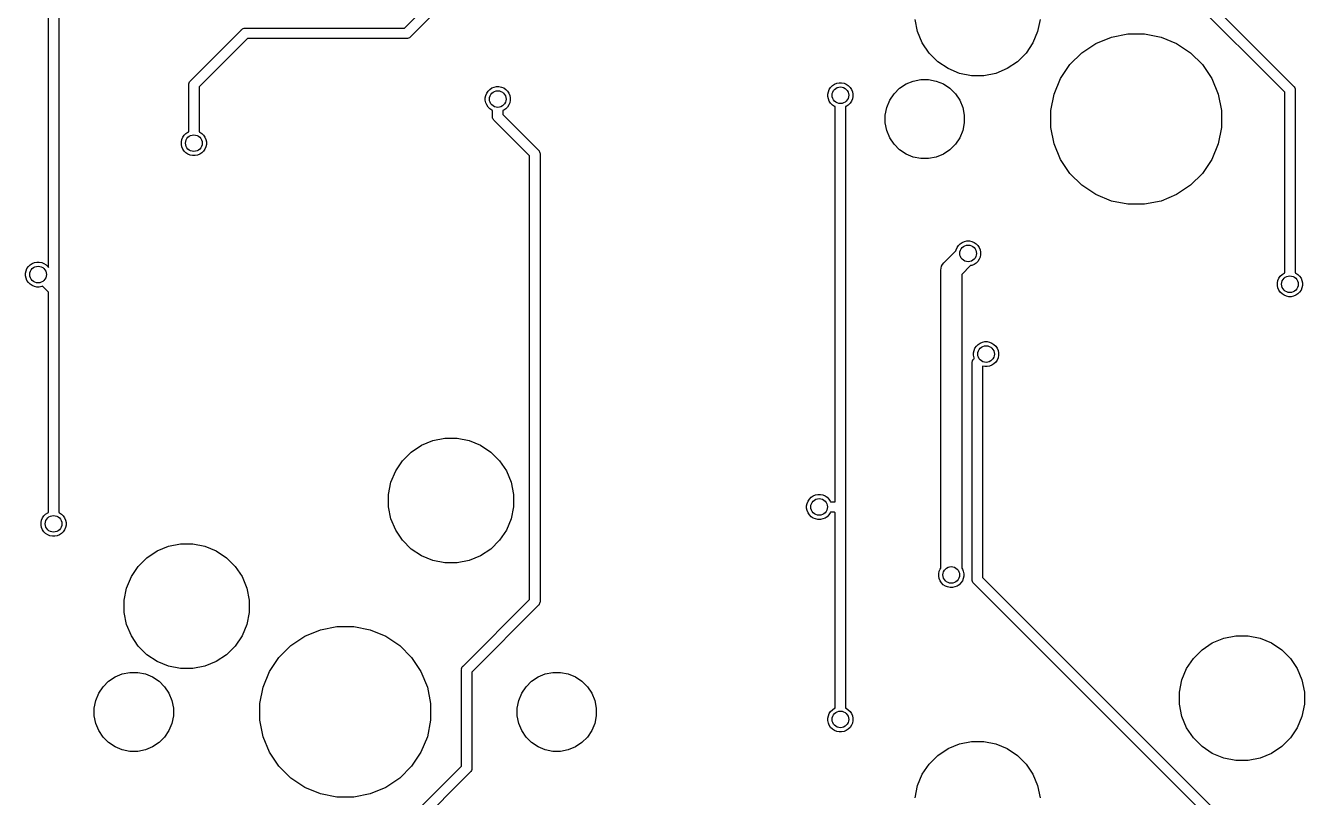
# Model space of a CAD drawing. Extents: x 0.5 to 11.1, y -4 to -0.9.
# Drawn here: x 9.092 to 10.301, y -2.798 to -2.068 of the extents above; entities that cross this region are included whole.
import ezdxf

# ---------------------------------------------------------------- set-up
doc = ezdxf.new("R2010")
doc.units = 0
doc.header["$MEASUREMENT"] = 0
doc.layers.add('BLACK', color=7, linetype='CONTINUOUS')

msp = doc.modelspace()

# ---------------------------------------------------------------- linework, layer by layer
at = {"layer": 'BLACK', "linetype": 'CONTINUOUS'}
for p, q in [((10.2828, -2.13098), (9.98951, -1.83771)), ((9.99774, -1.83202), (10.291, -2.12529)), ((9.11348, -2.29702), (9.11348, -1.95976)), ((9.12333, -1.95976), (9.12333, -2.31811)), ((9.45023, -2.07047), (9.50994, -2.01076)), ((9.51817, -2.01645), (9.45591, -2.0787)), ((9.93552, -2.07372), (9.93325, -2.06231)), ((10.0514, -2.06231), (10.0491, -2.07372)), ((9.24777, -2.12037), (9.29605, -2.07208)), ((9.30174, -2.08031), (9.256, -2.12605)), ((9.29605, -2.07208), (9.29621, -2.0719)), ((9.29621, -2.0719), (9.2964, -2.07174)), ((9.2964, -2.07174), (9.29696, -2.07128)), ((9.29696, -2.07128), (9.29781, -2.07083)), ((9.29781, -2.07083), (9.29874, -2.07054)), ((9.29874, -2.07054), (9.29946, -2.07047)), ((9.29946, -2.07047), (9.2997, -2.07045)), ((9.29946, -2.07047), (9.29946, -2.07047)), ((9.2997, -2.07045), (9.29995, -2.07047)), ((9.29995, -2.07047), (9.45023, -2.07047)), ((9.45202, -2.08031), (9.30174, -2.08031)), ((9.45226, -2.08034), (9.45202, -2.08031)), ((9.4525, -2.08031), (9.45226, -2.08034)), ((9.45251, -2.08031), (9.4525, -2.08031)), ((9.45323, -2.08024), (9.45251, -2.08031)), ((9.45416, -2.07996), (9.45323, -2.08024)), ((9.45501, -2.07951), (9.45416, -2.07996)), ((9.45576, -2.07889), (9.45501, -2.07951)), ((9.45591, -2.0787), (9.45576, -2.07889)), ((9.93997, -2.08447), (9.93552, -2.07372)), ((10.0491, -2.07372), (10.0446, -2.08447)), ((10.1041, -2.08497), (10.1188, -2.07889)), ((10.1188, -2.07889), (10.1344, -2.07579)), ((10.1344, -2.07579), (10.1503, -2.07579)), ((10.1503, -2.07579), (10.1658, -2.07889)), ((10.1658, -2.07889), (10.1805, -2.08497)), ((9.94643, -2.09414), (9.93997, -2.08447)), ((10.0446, -2.08447), (10.0382, -2.09414)), ((10.0909, -2.09381), (10.1041, -2.08497)), ((10.1805, -2.08497), (10.1938, -2.09381)), ((9.95466, -2.10237), (9.94643, -2.09414)), ((9.96433, -2.10883), (9.95466, -2.10237)), ((10.0299, -2.10237), (10.0203, -2.10883)), ((10.0382, -2.09414), (10.0299, -2.10237)), ((10.0796, -2.10505), (10.0909, -2.09381)), ((10.1938, -2.09381), (10.205, -2.10505)), ((9.97508, -2.11328), (9.96433, -2.10883)), ((9.98649, -2.11555), (9.97508, -2.11328)), ((9.99812, -2.11555), (9.98649, -2.11555)), ((10.0095, -2.11328), (9.99812, -2.11555)), ((10.0203, -2.10883), (10.0095, -2.11328)), ((10.0708, -2.11827), (10.0796, -2.10505)), ((10.205, -2.10505), (10.2138, -2.11827)), ((9.24614, -2.12402), (9.24616, -2.12377)), ((9.24616, -2.12426), (9.24614, -2.12402)), ((9.24616, -2.12377), (9.24623, -2.12305)), ((9.24616, -2.12377), (9.24616, -2.12377)), ((9.24616, -2.16858), (9.24616, -2.12426)), ((9.24623, -2.12305), (9.24651, -2.12212)), ((9.24651, -2.12212), (9.24697, -2.12127)), ((9.24697, -2.12127), (9.24759, -2.12052)), ((9.24759, -2.12052), (9.24777, -2.12037)), ((9.256, -2.12605), (9.256, -2.16858)), ((9.52931, -2.13007), (9.53096, -2.12842)), ((9.53096, -2.12842), (9.53289, -2.12713)), ((9.53289, -2.12713), (9.53504, -2.12624)), ((9.53504, -2.12624), (9.53732, -2.12579)), ((9.53732, -2.12579), (9.53965, -2.12579)), ((9.53965, -2.12579), (9.54193, -2.12624)), ((9.54193, -2.12624), (9.54408, -2.12713)), ((9.54408, -2.12713), (9.54601, -2.12842)), ((9.54601, -2.12842), (9.54766, -2.13007)), ((9.85114, -2.13061), (9.85203, -2.12846)), ((9.85203, -2.12846), (9.85333, -2.12653)), ((9.85333, -2.12653), (9.85497, -2.12488)), ((9.85497, -2.12488), (9.85691, -2.12359)), ((9.85691, -2.12359), (9.85905, -2.1227)), ((9.85905, -2.1227), (9.86134, -2.12224)), ((9.86134, -2.12224), (9.86366, -2.12224)), ((9.86366, -2.12224), (9.86595, -2.1227)), ((9.86595, -2.1227), (9.86809, -2.12359)), ((9.86809, -2.12359), (9.87003, -2.12488)), ((9.87003, -2.12488), (9.87167, -2.12653)), ((9.87167, -2.12653), (9.87297, -2.12846)), ((9.87297, -2.12846), (9.87386, -2.13061)), ((9.91325, -2.13265), (9.91846, -2.12744)), ((9.91846, -2.12744), (9.92459, -2.12335)), ((9.92459, -2.12335), (9.93139, -2.12053)), ((9.93139, -2.12053), (9.93862, -2.11909)), ((9.93862, -2.11909), (9.94599, -2.11909)), ((9.94599, -2.11909), (9.95321, -2.12053)), ((9.95321, -2.12053), (9.96002, -2.12335)), ((9.96002, -2.12335), (9.96615, -2.12744)), ((9.96615, -2.12744), (9.97135, -2.13265)), ((10.0647, -2.13295), (10.0708, -2.11827)), ((10.2138, -2.11827), (10.2199, -2.13295)), ((10.291, -2.12529), (10.2912, -2.12544)), ((10.2912, -2.12544), (10.2913, -2.12563)), ((10.2913, -2.12563), (10.2913, -2.12563)), ((10.2913, -2.12563), (10.2917, -2.1261)), ((10.2917, -2.1261), (10.2918, -2.12619)), ((10.2918, -2.12619), (10.2923, -2.12704)), ((10.2923, -2.12704), (10.2925, -2.12797)), ((10.2925, -2.12797), (10.2926, -2.1287)), ((10.2926, -2.1287), (10.2926, -2.1287)), ((10.2926, -2.1287), (10.2926, -2.12894)), ((9.52667, -2.13644), (9.52713, -2.13415)), ((9.52667, -2.13876), (9.52667, -2.13644)), ((9.52713, -2.14104), (9.52667, -2.13876)), ((9.52713, -2.13415), (9.52802, -2.132)), ((9.52802, -2.132), (9.52931, -2.13007)), ((9.54766, -2.13007), (9.54895, -2.132)), ((9.54895, -2.132), (9.54984, -2.13415)), ((9.54984, -2.13415), (9.5503, -2.13644)), ((9.5503, -2.13876), (9.54984, -2.14104)), ((9.5503, -2.13644), (9.5503, -2.13876)), ((9.85069, -2.13289), (9.85114, -2.13061)), ((9.85069, -2.13522), (9.85069, -2.13289)), ((9.85114, -2.1375), (9.85069, -2.13522)), ((9.85203, -2.13965), (9.85114, -2.1375)), ((9.85333, -2.14158), (9.85203, -2.13965)), ((9.87297, -2.13965), (9.87167, -2.14158)), ((9.87386, -2.1375), (9.87297, -2.13965)), ((9.87386, -2.13061), (9.87431, -2.13289)), ((9.87431, -2.13522), (9.87386, -2.1375)), ((9.87431, -2.13289), (9.87431, -2.13522)), ((9.90634, -2.14559), (9.90916, -2.13878)), ((9.90916, -2.13878), (9.91325, -2.13265)), ((9.97135, -2.13265), (9.97545, -2.13878)), ((9.97545, -2.13878), (9.97827, -2.14559)), ((10.0616, -2.14855), (10.0647, -2.13295)), ((10.2199, -2.13295), (10.223, -2.14855)), ((10.2828, -2.30205), (10.2828, -2.13098)), ((10.2926, -2.12894), (10.2926, -2.12918)), ((10.2926, -2.12918), (10.2926, -2.30205)), ((9.52802, -2.14319), (9.52713, -2.14104)), ((9.52931, -2.14513), (9.52802, -2.14319)), ((9.53096, -2.14677), (9.52931, -2.14513)), ((9.53289, -2.14807), (9.53096, -2.14677)), ((9.53356, -2.14834), (9.53289, -2.14807)), ((9.53356, -2.15406), (9.53356, -2.14834)), ((9.54408, -2.14807), (9.54341, -2.14834)), ((9.54341, -2.14834), (9.54341, -2.15226)), ((9.54341, -2.15226), (9.57683, -2.18569)), ((9.54601, -2.14677), (9.54408, -2.14807)), ((9.54766, -2.14513), (9.54601, -2.14677)), ((9.54895, -2.14319), (9.54766, -2.14513)), ((9.54984, -2.14104), (9.54895, -2.14319)), ((9.85497, -2.14323), (9.85333, -2.14158)), ((9.85691, -2.14452), (9.85497, -2.14323)), ((9.85758, -2.1448), (9.85691, -2.14452)), ((9.85758, -2.5187), (9.85758, -2.1448)), ((9.86809, -2.14452), (9.86742, -2.1448)), ((9.86742, -2.1448), (9.86742, -2.52676)), ((9.87003, -2.14323), (9.86809, -2.14452)), ((9.87167, -2.14158), (9.87003, -2.14323)), ((9.9049, -2.15281), (9.90634, -2.14559)), ((9.9049, -2.16018), (9.9049, -2.15281)), ((9.97827, -2.14559), (9.9797, -2.15281)), ((9.9797, -2.15281), (9.9797, -2.16018)), ((10.0616, -2.16445), (10.0616, -2.14855)), ((10.223, -2.14855), (10.223, -2.16445)), ((9.53354, -2.1543), (9.53356, -2.15406)), ((9.53363, -2.15527), (9.53354, -2.1543)), ((9.53392, -2.15619), (9.53363, -2.15527)), ((9.53437, -2.15705), (9.53392, -2.15619)), ((9.53474, -2.1575), (9.53437, -2.15705)), ((9.53499, -2.1578), (9.53474, -2.1575)), ((9.53518, -2.15795), (9.53499, -2.1578)), ((9.5686, -2.19138), (9.53518, -2.15795)), ((9.90634, -2.16741), (9.9049, -2.16018)), ((9.9797, -2.16018), (9.97827, -2.16741)), ((10.0647, -2.18004), (10.0616, -2.16445)), ((10.223, -2.16445), (10.2199, -2.18004)), ((9.23927, -2.17817), (9.23973, -2.17589)), ((9.23973, -2.17589), (9.24062, -2.17374)), ((9.24062, -2.17374), (9.24191, -2.1718)), ((9.24191, -2.1718), (9.24355, -2.17016)), ((9.24355, -2.17016), (9.24549, -2.16886)), ((9.24549, -2.16886), (9.24616, -2.16858)), ((9.256, -2.16858), (9.25668, -2.16886)), ((9.25668, -2.16886), (9.25861, -2.17016)), ((9.25861, -2.17016), (9.26026, -2.1718)), ((9.26026, -2.1718), (9.26155, -2.17374)), ((9.26155, -2.17374), (9.26244, -2.17589)), ((9.26244, -2.17589), (9.26289, -2.17817)), ((9.90916, -2.17421), (9.90634, -2.16741)), ((9.91325, -2.18034), (9.90916, -2.17421)), ((9.97545, -2.17421), (9.97135, -2.18034)), ((9.97827, -2.16741), (9.97545, -2.17421)), ((9.23927, -2.18049), (9.23927, -2.17817)), ((9.23973, -2.18278), (9.23927, -2.18049)), ((9.24062, -2.18493), (9.23973, -2.18278)), ((9.24191, -2.18686), (9.24062, -2.18493)), ((9.24355, -2.1885), (9.24191, -2.18686)), ((9.24549, -2.1898), (9.24355, -2.1885)), ((9.25861, -2.1885), (9.25668, -2.1898)), ((9.26026, -2.18686), (9.25861, -2.1885)), ((9.26155, -2.18493), (9.26026, -2.18686)), ((9.26244, -2.18278), (9.26155, -2.18493)), ((9.26289, -2.18049), (9.26244, -2.18278)), ((9.26289, -2.17817), (9.26289, -2.18049)), ((9.57683, -2.18569), (9.57702, -2.18584)), ((9.57702, -2.18584), (9.57717, -2.18603)), ((9.57717, -2.18603), (9.57717, -2.18603)), ((9.57717, -2.18603), (9.57764, -2.18659)), ((9.57764, -2.18659), (9.57778, -2.18686)), ((9.57778, -2.18686), (9.57809, -2.18745)), ((9.57809, -2.18745), (9.57837, -2.18838)), ((9.57837, -2.18838), (9.57844, -2.1891)), ((9.57844, -2.1891), (9.57844, -2.1891)), ((9.57844, -2.1891), (9.57847, -2.18934)), ((9.91846, -2.18555), (9.91325, -2.18034)), ((9.92459, -2.18964), (9.91846, -2.18555)), ((9.96615, -2.18555), (9.96002, -2.18964)), ((9.97135, -2.18034), (9.96615, -2.18555)), ((10.0708, -2.19473), (10.0647, -2.18004)), ((10.2199, -2.18004), (10.2138, -2.19473)), ((9.24764, -2.19069), (9.24549, -2.1898)), ((9.24992, -2.19114), (9.24764, -2.19069)), ((9.25225, -2.19114), (9.24992, -2.19114)), ((9.25453, -2.19069), (9.25225, -2.19114)), ((9.25668, -2.1898), (9.25453, -2.19069)), ((9.5686, -2.61115), (9.5686, -2.19138)), ((9.57847, -2.18934), (9.57844, -2.18958)), ((9.57844, -2.18958), (9.57844, -2.61295)), ((9.93139, -2.19246), (9.92459, -2.18964)), ((9.93862, -2.1939), (9.93139, -2.19246)), ((9.94599, -2.1939), (9.93862, -2.1939)), ((9.95321, -2.19246), (9.94599, -2.1939)), ((9.96002, -2.18964), (9.95321, -2.19246)), ((10.0796, -2.20794), (10.0708, -2.19473)), ((10.2138, -2.19473), (10.205, -2.20794)), ((10.0909, -2.21919), (10.0796, -2.20794)), ((10.205, -2.20794), (10.1938, -2.21919)), ((10.1041, -2.22802), (10.0909, -2.21919)), ((10.1938, -2.21919), (10.1805, -2.22802)), ((10.1188, -2.2341), (10.1041, -2.22802)), ((10.1344, -2.2372), (10.1188, -2.2341)), ((10.1503, -2.2372), (10.1344, -2.2372)), ((10.1658, -2.2341), (10.1503, -2.2372)), ((10.1805, -2.22802), (10.1658, -2.2341)), ((9.97584, -2.27449), (9.97777, -2.27319)), ((9.97777, -2.27319), (9.97992, -2.2723)), ((9.97992, -2.2723), (9.9822, -2.27185)), ((9.9822, -2.27185), (9.98453, -2.27185)), ((9.98453, -2.27185), (9.98681, -2.2723)), ((9.98681, -2.2723), (9.98896, -2.27319)), ((9.98896, -2.27319), (9.9909, -2.27449)), ((9.9608, -2.2923), (9.97179, -2.28132)), ((9.97179, -2.28132), (9.97201, -2.28022)), ((9.97201, -2.28022), (9.9729, -2.27807)), ((9.9729, -2.27807), (9.97419, -2.27613)), ((9.97419, -2.27613), (9.97584, -2.27449)), ((9.9909, -2.27449), (9.99254, -2.27613)), ((9.99254, -2.27613), (9.99383, -2.27807)), ((9.99383, -2.27807), (9.99472, -2.28022)), ((9.99472, -2.28022), (9.99518, -2.2825)), ((9.99518, -2.28482), (9.99472, -2.28711)), ((9.99518, -2.2825), (9.99518, -2.28482)), ((9.09325, -2.29807), (9.09454, -2.29613)), ((9.09454, -2.29613), (9.09619, -2.29449)), ((9.09619, -2.29449), (9.09812, -2.2932)), ((9.09812, -2.2932), (9.10027, -2.29231)), ((9.10027, -2.29231), (9.10256, -2.29185)), ((9.10256, -2.29185), (9.10488, -2.29185)), ((9.10488, -2.29185), (9.10716, -2.29231)), ((9.10716, -2.29231), (9.10931, -2.2932)), ((9.10931, -2.2932), (9.11125, -2.29449)), ((9.11125, -2.29449), (9.11289, -2.29613)), ((9.11289, -2.29613), (9.11348, -2.29702)), ((9.95753, -2.29961), (9.95772, -2.29768)), ((9.95772, -2.29768), (9.95828, -2.29582)), ((9.95828, -2.29582), (9.9592, -2.29411)), ((9.95828, -2.29582), (9.95828, -2.29582)), ((9.9592, -2.29411), (9.96043, -2.29261)), ((9.96043, -2.29261), (9.9608, -2.2923)), ((9.98571, -2.29524), (9.97726, -2.30368)), ((9.98681, -2.29502), (9.98571, -2.29524)), ((9.98896, -2.29413), (9.98681, -2.29502)), ((9.9909, -2.29284), (9.98896, -2.29413)), ((9.99254, -2.29119), (9.9909, -2.29284)), ((9.99383, -2.28926), (9.99254, -2.29119)), ((9.99472, -2.28711), (9.99383, -2.28926)), ((9.09191, -2.3025), (9.09236, -2.30022)), ((9.09191, -2.30483), (9.09191, -2.3025)), ((9.09236, -2.30711), (9.09191, -2.30483)), ((9.09236, -2.30022), (9.09325, -2.29807)), ((9.09325, -2.30926), (9.09236, -2.30711)), ((9.09454, -2.31119), (9.09325, -2.30926)), ((9.95758, -2.30009), (9.95753, -2.29961)), ((9.95758, -2.57077), (9.95758, -2.30009)), ((9.97726, -2.30368), (9.97726, -2.58142)), ((10.2759, -2.31163), (10.2763, -2.30935)), ((10.2763, -2.30935), (10.2772, -2.3072)), ((10.2772, -2.3072), (10.2785, -2.30527)), ((10.2785, -2.30527), (10.2802, -2.30362)), ((10.2802, -2.30362), (10.2821, -2.30233)), ((10.2821, -2.30233), (10.2828, -2.30205)), ((10.2926, -2.30205), (10.2933, -2.30233)), ((10.2933, -2.30233), (10.2952, -2.30362)), ((10.2952, -2.30362), (10.2969, -2.30527)), ((10.2969, -2.30527), (10.2982, -2.3072)), ((10.2982, -2.3072), (10.2991, -2.30935)), ((10.2991, -2.30935), (10.2995, -2.31163)), ((9.09619, -2.31284), (9.09454, -2.31119)), ((9.09812, -2.31413), (9.09619, -2.31284)), ((9.10027, -2.31502), (9.09812, -2.31413)), ((9.10256, -2.31547), (9.10027, -2.31502)), ((9.10488, -2.31547), (9.10256, -2.31547)), ((9.10716, -2.31502), (9.10488, -2.31547)), ((9.10784, -2.31474), (9.10716, -2.31502)), ((9.11222, -2.31913), (9.10784, -2.31474)), ((9.11348, -2.32039), (9.11222, -2.31913)), ((9.11222, -2.31913), (9.11222, -2.31913)), ((9.11348, -2.35389), (9.11348, -2.32039)), ((9.12333, -2.31811), (9.12335, -2.31835)), ((9.12335, -2.31835), (9.12333, -2.31859)), ((9.12333, -2.31859), (9.12333, -2.52882)), ((10.2759, -2.31396), (10.2759, -2.31163)), ((10.2763, -2.31624), (10.2759, -2.31396)), ((10.2772, -2.31839), (10.2763, -2.31624)), ((10.2785, -2.32032), (10.2772, -2.31839)), ((10.2802, -2.32197), (10.2785, -2.32032)), ((10.2821, -2.32326), (10.2802, -2.32197)), ((10.2952, -2.32197), (10.2933, -2.32326)), ((10.2969, -2.32032), (10.2952, -2.32197)), ((10.2982, -2.31839), (10.2969, -2.32032)), ((10.2991, -2.31624), (10.2982, -2.31839)), ((10.2995, -2.31396), (10.2991, -2.31624)), ((10.2995, -2.31163), (10.2995, -2.31396)), ((10.2843, -2.32415), (10.2821, -2.32326)), ((10.2865, -2.32461), (10.2843, -2.32415)), ((10.2889, -2.32461), (10.2865, -2.32461)), ((10.2911, -2.32415), (10.2889, -2.32461)), ((10.2933, -2.32326), (10.2911, -2.32415)), ((9.11348, -2.52882), (9.11348, -2.35389)), ((9.11348, -2.35389), (9.11348, -2.35389)), ((9.99112, -2.37141), (9.99277, -2.36976)), ((9.99277, -2.36976), (9.9947, -2.36847)), ((9.9947, -2.36847), (9.99685, -2.36758)), ((9.99685, -2.36758), (9.99913, -2.36713)), ((9.99913, -2.36713), (10.0015, -2.36713)), ((10.0015, -2.36713), (10.0037, -2.36758)), ((10.0037, -2.36758), (10.0059, -2.36847)), ((10.0059, -2.36847), (10.0078, -2.36976)), ((10.0078, -2.36976), (10.0095, -2.37141)), ((9.98848, -2.37777), (9.98894, -2.37549)), ((9.98848, -2.3801), (9.98848, -2.37777)), ((9.98894, -2.38238), (9.98848, -2.3801)), ((9.98894, -2.37549), (9.98983, -2.37334)), ((9.98922, -2.38306), (9.98894, -2.38238)), ((9.98983, -2.37334), (9.99112, -2.37141)), ((10.0095, -2.37141), (10.0108, -2.37334)), ((10.0108, -2.37334), (10.0117, -2.37549)), ((10.0117, -2.38238), (10.0108, -2.38453)), ((10.0117, -2.37549), (10.0121, -2.37777)), ((10.0121, -2.3801), (10.0117, -2.38238)), ((10.0121, -2.37777), (10.0121, -2.3801)), ((9.98708, -2.3872), (9.98711, -2.38694)), ((9.98711, -2.38745), (9.98708, -2.3872)), ((9.98711, -2.38694), (9.98718, -2.38624)), ((9.98711, -2.59208), (9.98711, -2.38745)), ((9.98718, -2.38624), (9.98735, -2.38568)), ((9.98735, -2.38568), (9.98746, -2.38531)), ((9.98746, -2.38531), (9.98792, -2.38446)), ((9.98792, -2.38446), (9.98838, -2.3839)), ((9.98838, -2.3839), (9.98853, -2.38371)), ((9.98838, -2.3839), (9.98838, -2.3839)), ((9.98853, -2.38371), (9.98872, -2.38355)), ((9.98872, -2.38355), (9.98922, -2.38306)), ((9.99913, -2.39075), (9.99695, -2.39031)), ((9.99695, -2.39031), (9.99695, -2.59028)), ((10.0015, -2.39075), (9.99913, -2.39075)), ((10.0037, -2.39029), (10.0015, -2.39075)), ((10.0059, -2.3894), (10.0037, -2.39029)), ((10.0078, -2.38811), (10.0059, -2.3894)), ((10.0095, -2.38647), (10.0078, -2.38811)), ((10.0108, -2.38453), (10.0095, -2.38647)), ((9.45663, -2.47165), (9.4663, -2.46519)), ((9.4663, -2.46519), (9.47705, -2.46073)), ((9.47705, -2.46073), (9.48846, -2.45846)), ((9.48846, -2.45846), (9.50009, -2.45846)), ((9.50009, -2.45846), (9.5115, -2.46073)), ((9.5115, -2.46073), (9.52224, -2.46519)), ((9.52224, -2.46519), (9.53192, -2.47165)), ((9.4484, -2.47987), (9.45663, -2.47165)), ((9.53192, -2.47165), (9.54014, -2.47987)), ((9.43749, -2.50029), (9.44194, -2.48955)), ((9.44194, -2.48955), (9.4484, -2.47987)), ((9.54014, -2.47987), (9.54661, -2.48955)), ((9.54661, -2.48955), (9.55106, -2.50029)), ((9.43522, -2.5117), (9.43749, -2.50029)), ((9.55106, -2.50029), (9.55333, -2.5117)), ((9.43522, -2.52334), (9.43522, -2.5117)), ((9.55333, -2.5117), (9.55333, -2.52334)), ((9.83325, -2.51609), (9.83489, -2.51445)), ((9.83489, -2.51445), (9.83683, -2.51316)), ((9.83683, -2.51316), (9.83898, -2.51227)), ((9.83898, -2.51227), (9.84126, -2.51181)), ((9.84126, -2.51181), (9.84358, -2.51181)), ((9.84358, -2.51181), (9.84587, -2.51227)), ((9.84587, -2.51227), (9.84802, -2.51316)), ((9.84802, -2.51316), (9.84995, -2.51445)), ((9.84995, -2.51445), (9.8516, -2.51609)), ((9.43749, -2.53475), (9.43522, -2.52334)), ((9.55333, -2.52334), (9.55106, -2.53475)), ((9.83061, -2.52246), (9.83106, -2.52018)), ((9.83061, -2.52479), (9.83061, -2.52246)), ((9.83106, -2.52707), (9.83061, -2.52479)), ((9.83106, -2.52018), (9.83195, -2.51803)), ((9.83195, -2.52922), (9.83106, -2.52707)), ((9.83195, -2.51803), (9.83325, -2.51609)), ((9.8516, -2.51609), (9.85289, -2.51803)), ((9.85289, -2.51803), (9.85317, -2.5187)), ((9.85317, -2.5187), (9.85758, -2.5187)), ((9.86742, -2.52676), (9.86745, -2.527)), ((9.86745, -2.527), (9.86742, -2.52724)), ((9.86742, -2.52724), (9.86742, -2.71386)), ((9.10659, -2.5384), (9.10705, -2.53612)), ((9.10659, -2.54073), (9.10659, -2.5384)), ((9.10705, -2.53612), (9.10794, -2.53397)), ((9.10794, -2.53397), (9.10923, -2.53204)), ((9.10923, -2.53204), (9.11088, -2.53039)), ((9.11088, -2.53039), (9.11281, -2.5291)), ((9.11281, -2.5291), (9.11348, -2.52882)), ((9.12333, -2.52882), (9.124, -2.5291)), ((9.124, -2.5291), (9.12593, -2.53039)), ((9.12593, -2.53039), (9.12758, -2.53204)), ((9.12758, -2.53204), (9.12887, -2.53397)), ((9.12887, -2.53397), (9.12976, -2.53612)), ((9.12976, -2.53612), (9.13022, -2.5384)), ((9.13022, -2.5384), (9.13022, -2.54073)), ((9.44194, -2.54549), (9.43749, -2.53475)), ((9.55106, -2.53475), (9.54661, -2.54549)), ((9.83325, -2.53115), (9.83195, -2.52922)), ((9.83489, -2.5328), (9.83325, -2.53115)), ((9.83683, -2.53409), (9.83489, -2.5328)), ((9.83898, -2.53498), (9.83683, -2.53409)), ((9.84126, -2.53543), (9.83898, -2.53498)), ((9.84358, -2.53543), (9.84126, -2.53543)), ((9.84587, -2.53498), (9.84358, -2.53543)), ((9.84802, -2.53409), (9.84587, -2.53498)), ((9.84995, -2.5328), (9.84802, -2.53409)), ((9.8516, -2.53115), (9.84995, -2.5328)), ((9.85289, -2.52922), (9.8516, -2.53115)), ((9.85317, -2.52854), (9.85289, -2.52922)), ((9.85709, -2.52854), (9.85317, -2.52854)), ((9.85758, -2.52904), (9.85709, -2.52854)), ((9.85758, -2.53263), (9.85758, -2.52904)), ((9.85758, -2.71386), (9.85758, -2.53263)), ((9.85758, -2.53263), (9.85758, -2.53263)), ((9.10705, -2.54301), (9.10659, -2.54073)), ((9.10794, -2.54516), (9.10705, -2.54301)), ((9.10923, -2.5471), (9.10794, -2.54516)), ((9.11088, -2.54874), (9.10923, -2.5471)), ((9.11281, -2.55003), (9.11088, -2.54874)), ((9.11496, -2.55092), (9.11281, -2.55003)), ((9.11724, -2.55138), (9.11496, -2.55092)), ((9.11957, -2.55138), (9.11724, -2.55138)), ((9.12185, -2.55092), (9.11957, -2.55138)), ((9.124, -2.55003), (9.12185, -2.55092)), ((9.12593, -2.54874), (9.124, -2.55003)), ((9.12758, -2.5471), (9.12593, -2.54874)), ((9.12887, -2.54516), (9.12758, -2.5471)), ((9.12976, -2.54301), (9.12887, -2.54516)), ((9.13022, -2.54073), (9.12976, -2.54301)), ((9.4484, -2.55517), (9.44194, -2.54549)), ((9.54661, -2.54549), (9.54014, -2.55517)), ((9.2163, -2.56519), (9.22705, -2.56073)), ((9.22705, -2.56073), (9.23846, -2.55846)), ((9.23846, -2.55846), (9.25009, -2.55846)), ((9.25009, -2.55846), (9.2615, -2.56073)), ((9.2615, -2.56073), (9.27224, -2.56519)), ((9.45663, -2.56339), (9.4484, -2.55517)), ((9.4663, -2.56985), (9.45663, -2.56339)), ((9.53192, -2.56339), (9.52224, -2.56985)), ((9.54014, -2.55517), (9.53192, -2.56339)), ((9.1984, -2.57987), (9.20663, -2.57165)), ((9.20663, -2.57165), (9.2163, -2.56519)), ((9.27224, -2.56519), (9.28192, -2.57165)), ((9.28192, -2.57165), (9.29014, -2.57987)), ((9.47705, -2.57431), (9.4663, -2.56985)), ((9.48846, -2.57657), (9.47705, -2.57431)), ((9.5115, -2.57431), (9.50009, -2.57657)), ((9.52224, -2.56985), (9.5115, -2.57431)), ((9.95758, -2.58142), (9.95758, -2.57077)), ((9.95758, -2.57077), (9.95758, -2.57077)), ((9.19194, -2.58955), (9.1984, -2.57987)), ((9.29014, -2.57987), (9.29661, -2.58955)), ((9.50009, -2.57657), (9.48846, -2.57657)), ((9.95561, -2.58679), (9.95606, -2.58451)), ((9.95561, -2.58912), (9.95561, -2.58679)), ((9.95606, -2.58451), (9.95695, -2.58236)), ((9.95695, -2.58236), (9.95758, -2.58142)), ((9.97726, -2.58142), (9.97789, -2.58236)), ((9.97789, -2.58236), (9.97878, -2.58451)), ((9.97878, -2.58451), (9.97923, -2.58679)), ((9.97923, -2.58679), (9.97923, -2.58912)), ((9.18522, -2.6117), (9.18749, -2.60029)), ((9.18749, -2.60029), (9.19194, -2.58955)), ((9.29661, -2.58955), (9.30106, -2.60029)), ((9.30106, -2.60029), (9.30333, -2.6117)), ((9.95606, -2.5914), (9.95561, -2.58912)), ((9.95695, -2.59355), (9.95606, -2.5914)), ((9.95825, -2.59548), (9.95695, -2.59355)), ((9.95989, -2.59713), (9.95825, -2.59548)), ((9.96183, -2.59842), (9.95989, -2.59713)), ((9.96398, -2.59931), (9.96183, -2.59842)), ((9.96626, -2.59976), (9.96398, -2.59931)), ((9.96858, -2.59976), (9.96626, -2.59976)), ((9.97087, -2.59931), (9.96858, -2.59976)), ((9.97302, -2.59842), (9.97087, -2.59931)), ((9.97495, -2.59713), (9.97302, -2.59842)), ((9.9766, -2.59548), (9.97495, -2.59713)), ((9.97789, -2.59355), (9.9766, -2.59548)), ((9.97878, -2.5914), (9.97789, -2.59355)), ((9.97923, -2.58912), (9.97878, -2.5914)), ((9.98708, -2.59232), (9.98711, -2.59208)), ((9.98711, -2.59256), (9.98708, -2.59232)), ((9.98718, -2.59329), (9.98711, -2.59256)), ((9.98711, -2.59256), (9.98711, -2.59256)), ((9.98746, -2.59422), (9.98718, -2.59329)), ((9.98792, -2.59507), (9.98746, -2.59422)), ((9.98853, -2.59582), (9.98792, -2.59507)), ((9.98872, -2.59597), (9.98853, -2.59582)), ((10.2836, -2.89082), (9.98872, -2.59597)), ((9.99695, -2.59028), (10.2918, -2.88513)), ((9.18522, -2.62334), (9.18522, -2.6117)), ((9.30333, -2.6117), (9.30333, -2.62334)), ((9.50565, -2.67411), (9.5686, -2.61115)), ((9.18749, -2.63475), (9.18522, -2.62334)), ((9.30333, -2.62334), (9.30106, -2.63475)), ((9.57683, -2.61684), (9.51388, -2.67979)), ((9.57702, -2.61669), (9.57683, -2.61684)), ((9.57717, -2.6165), (9.57702, -2.61669)), ((9.57764, -2.61594), (9.57717, -2.6165)), ((9.57717, -2.6165), (9.57717, -2.6165)), ((9.57775, -2.61573), (9.57764, -2.61594)), ((9.57809, -2.61508), (9.57775, -2.61573)), ((9.57837, -2.61415), (9.57809, -2.61508)), ((9.57844, -2.61343), (9.57837, -2.61415)), ((9.57844, -2.61295), (9.57847, -2.61319)), ((9.57847, -2.61319), (9.57844, -2.61343)), ((9.57844, -2.61343), (9.57844, -2.61343)), ((9.19194, -2.64549), (9.18749, -2.63475)), ((9.30106, -2.63475), (9.29661, -2.64549)), ((9.1984, -2.65517), (9.19194, -2.64549)), ((9.29661, -2.64549), (9.29014, -2.65517)), ((9.34282, -2.65483), (9.35604, -2.646)), ((9.35604, -2.646), (9.37073, -2.63991)), ((9.37073, -2.63991), (9.38632, -2.63681)), ((9.38632, -2.63681), (9.40222, -2.63681)), ((9.40222, -2.63681), (9.41781, -2.63991)), ((9.41781, -2.63991), (9.4325, -2.646)), ((9.4325, -2.646), (9.44572, -2.65483)), ((10.2143, -2.65219), (10.2251, -2.64774)), ((10.2251, -2.64774), (10.2365, -2.64547)), ((10.2365, -2.64547), (10.2481, -2.64547)), ((10.2481, -2.64547), (10.2595, -2.64774)), ((10.2595, -2.64774), (10.2703, -2.65219)), ((9.20663, -2.66339), (9.1984, -2.65517)), ((9.29014, -2.65517), (9.28192, -2.66339)), ((9.33158, -2.66607), (9.34282, -2.65483)), ((9.44572, -2.65483), (9.45696, -2.66607)), ((10.1964, -2.66688), (10.2047, -2.65866)), ((10.2047, -2.65866), (10.2143, -2.65219)), ((10.2703, -2.65219), (10.2799, -2.65866)), ((10.2799, -2.65866), (10.2882, -2.66688)), ((9.2163, -2.66985), (9.20663, -2.66339)), ((9.22705, -2.67431), (9.2163, -2.66985)), ((9.27224, -2.66985), (9.2615, -2.67431)), ((9.28192, -2.66339), (9.27224, -2.66985)), ((9.32275, -2.67929), (9.33158, -2.66607)), ((9.45696, -2.66607), (9.46579, -2.67929)), ((10.19, -2.67655), (10.1964, -2.66688)), ((10.2882, -2.66688), (10.2946, -2.67655)), ((9.17043, -2.68847), (9.17656, -2.68437)), ((9.17656, -2.68437), (9.18336, -2.68156)), ((9.18336, -2.68156), (9.19059, -2.68012)), ((9.19059, -2.68012), (9.19796, -2.68012)), ((9.19796, -2.68012), (9.20518, -2.68156)), ((9.20518, -2.68156), (9.21199, -2.68437)), ((9.21199, -2.68437), (9.21811, -2.68847)), ((9.23846, -2.67657), (9.22705, -2.67431)), ((9.25009, -2.67657), (9.23846, -2.67657)), ((9.2615, -2.67431), (9.25009, -2.67657)), ((9.31666, -2.69398), (9.32275, -2.67929)), ((9.46579, -2.67929), (9.47188, -2.69398)), ((9.50401, -2.67776), (9.50404, -2.67751)), ((9.50404, -2.678), (9.50401, -2.67776)), ((9.50404, -2.67751), (9.50411, -2.67679)), ((9.50404, -2.67751), (9.50404, -2.67751)), ((9.50404, -2.76902), (9.50404, -2.678)), ((9.50411, -2.67679), (9.50439, -2.67586)), ((9.50439, -2.67586), (9.50485, -2.67501)), ((9.50485, -2.67501), (9.50546, -2.67426)), ((9.50546, -2.67426), (9.50565, -2.67411)), ((9.51388, -2.67979), (9.51388, -2.77082)), ((9.57043, -2.68847), (9.57656, -2.68437)), ((9.57656, -2.68437), (9.58336, -2.68156)), ((9.58336, -2.68156), (9.59059, -2.68012)), ((9.59059, -2.68012), (9.59796, -2.68012)), ((9.59796, -2.68012), (9.60518, -2.68156)), ((9.60518, -2.68156), (9.61199, -2.68437)), ((9.61199, -2.68437), (9.61811, -2.68847)), ((10.1855, -2.6873), (10.19, -2.67655)), ((10.2946, -2.67655), (10.2991, -2.6873)), ((9.16113, -2.6998), (9.16522, -2.69368)), ((9.16522, -2.69368), (9.17043, -2.68847)), ((9.21811, -2.68847), (9.22332, -2.69368)), ((9.22332, -2.69368), (9.22742, -2.6998)), ((9.31356, -2.70957), (9.31666, -2.69398)), ((9.47188, -2.69398), (9.47498, -2.70957)), ((9.56113, -2.6998), (9.56522, -2.69368)), ((9.56522, -2.69368), (9.57043, -2.68847)), ((9.61811, -2.68847), (9.62332, -2.69368)), ((9.62332, -2.69368), (9.62742, -2.6998)), ((10.1832, -2.69871), (10.1855, -2.6873)), ((10.2991, -2.6873), (10.3014, -2.69871)), ((9.15687, -2.71384), (9.15831, -2.70661)), ((9.15831, -2.70661), (9.16113, -2.6998)), ((9.22742, -2.6998), (9.23024, -2.70661)), ((9.23024, -2.70661), (9.23167, -2.71384)), ((9.55687, -2.71384), (9.55831, -2.70661)), ((9.55831, -2.70661), (9.56113, -2.6998)), ((9.62742, -2.6998), (9.63024, -2.70661)), ((9.63024, -2.70661), (9.63167, -2.71384)), ((10.1832, -2.71034), (10.1832, -2.69871)), ((10.3014, -2.69871), (10.3014, -2.71034)), ((9.15687, -2.7212), (9.15687, -2.71384)), ((9.15831, -2.72843), (9.15687, -2.7212)), ((9.23167, -2.7212), (9.23024, -2.72843)), ((9.23167, -2.71384), (9.23167, -2.7212)), ((9.31356, -2.72547), (9.31356, -2.70957)), ((9.47498, -2.70957), (9.47498, -2.72547)), ((9.55687, -2.7212), (9.55687, -2.71384)), ((9.55831, -2.72843), (9.55687, -2.7212)), ((9.63167, -2.7212), (9.63024, -2.72843)), ((9.63167, -2.71384), (9.63167, -2.7212)), ((9.85069, -2.72344), (9.85114, -2.72116)), ((9.85114, -2.72116), (9.85203, -2.71901)), ((9.85203, -2.71901), (9.85333, -2.71708)), ((9.85333, -2.71708), (9.85497, -2.71543)), ((9.85497, -2.71543), (9.85691, -2.71414)), ((9.85691, -2.71414), (9.85758, -2.71386)), ((9.86742, -2.71386), (9.86809, -2.71414)), ((9.86809, -2.71414), (9.87003, -2.71543)), ((9.87003, -2.71543), (9.87167, -2.71708)), ((9.87167, -2.71708), (9.87297, -2.71901)), ((9.87297, -2.71901), (9.87386, -2.72116)), ((9.87386, -2.72116), (9.87431, -2.72344)), ((10.1855, -2.72175), (10.1832, -2.71034)), ((10.3014, -2.71034), (10.2991, -2.72175)), ((9.16113, -2.73524), (9.15831, -2.72843)), ((9.23024, -2.72843), (9.22742, -2.73524)), ((9.31666, -2.74106), (9.31356, -2.72547)), ((9.47498, -2.72547), (9.47188, -2.74106)), ((9.56113, -2.73524), (9.55831, -2.72843)), ((9.63024, -2.72843), (9.62742, -2.73524)), ((9.85069, -2.72577), (9.85069, -2.72344)), ((9.85114, -2.72805), (9.85069, -2.72577)), ((9.85203, -2.7302), (9.85114, -2.72805)), ((9.85333, -2.73214), (9.85203, -2.7302)), ((9.85497, -2.73378), (9.85333, -2.73214)), ((9.87167, -2.73214), (9.87003, -2.73378)), ((9.87297, -2.7302), (9.87167, -2.73214)), ((9.87386, -2.72805), (9.87297, -2.7302)), ((9.87431, -2.72577), (9.87386, -2.72805)), ((9.87431, -2.72344), (9.87431, -2.72577)), ((10.19, -2.7325), (10.1855, -2.72175)), ((10.1964, -2.74217), (10.19, -2.7325)), ((10.2946, -2.7325), (10.2882, -2.74217)), ((10.2991, -2.72175), (10.2946, -2.7325)), ((9.16522, -2.74136), (9.16113, -2.73524)), ((9.17043, -2.74657), (9.16522, -2.74136)), ((9.22332, -2.74136), (9.21811, -2.74657)), ((9.22742, -2.73524), (9.22332, -2.74136)), ((9.32275, -2.75575), (9.31666, -2.74106)), ((9.47188, -2.74106), (9.46579, -2.75575)), ((9.56522, -2.74136), (9.56113, -2.73524)), ((9.57043, -2.74657), (9.56522, -2.74136)), ((9.62332, -2.74136), (9.61811, -2.74657)), ((9.62742, -2.73524), (9.62332, -2.74136)), ((9.85691, -2.73507), (9.85497, -2.73378)), ((9.85905, -2.73596), (9.85691, -2.73507)), ((9.86134, -2.73642), (9.85905, -2.73596)), ((9.86366, -2.73642), (9.86134, -2.73642)), ((9.86595, -2.73596), (9.86366, -2.73642)), ((9.86809, -2.73507), (9.86595, -2.73596)), ((9.87003, -2.73378), (9.86809, -2.73507)), ((9.97508, -2.74774), (9.98649, -2.74547)), ((9.98649, -2.74547), (9.99812, -2.74547)), ((9.99812, -2.74547), (10.0095, -2.74774)), ((10.2047, -2.7504), (10.1964, -2.74217)), ((10.2882, -2.74217), (10.2799, -2.7504)), ((9.17656, -2.75066), (9.17043, -2.74657)), ((9.18336, -2.75348), (9.17656, -2.75066)), ((9.19059, -2.75492), (9.18336, -2.75348)), ((9.19796, -2.75492), (9.19059, -2.75492)), ((9.20518, -2.75348), (9.19796, -2.75492)), ((9.21199, -2.75066), (9.20518, -2.75348)), ((9.21811, -2.74657), (9.21199, -2.75066)), ((9.33158, -2.76897), (9.32275, -2.75575)), ((9.46579, -2.75575), (9.45696, -2.76897)), ((9.57656, -2.75066), (9.57043, -2.74657)), ((9.58336, -2.75348), (9.57656, -2.75066)), ((9.59059, -2.75492), (9.58336, -2.75348)), ((9.59796, -2.75492), (9.59059, -2.75492)), ((9.60518, -2.75348), (9.59796, -2.75492)), ((9.61199, -2.75066), (9.60518, -2.75348)), ((9.61811, -2.74657), (9.61199, -2.75066)), ((9.95466, -2.75866), (9.96433, -2.75219)), ((9.96433, -2.75219), (9.97508, -2.74774)), ((10.0095, -2.74774), (10.0203, -2.75219)), ((10.0203, -2.75219), (10.0299, -2.75866)), ((10.2143, -2.75686), (10.2047, -2.7504)), ((10.2251, -2.76131), (10.2143, -2.75686)), ((10.2703, -2.75686), (10.2595, -2.76131)), ((10.2799, -2.7504), (10.2703, -2.75686)), ((9.34282, -2.78021), (9.33158, -2.76897)), ((9.45696, -2.76897), (9.44572, -2.78021)), ((9.45377, -2.81929), (9.50404, -2.76902)), ((9.93997, -2.77655), (9.94643, -2.76688)), ((9.94643, -2.76688), (9.95466, -2.75866)), ((10.0299, -2.75866), (10.0382, -2.76688)), ((10.0382, -2.76688), (10.0446, -2.77655)), ((10.2365, -2.76358), (10.2251, -2.76131)), ((10.2481, -2.76358), (10.2365, -2.76358)), ((10.2595, -2.76131), (10.2481, -2.76358)), ((9.35604, -2.78904), (9.34282, -2.78021)), ((9.44572, -2.78021), (9.4325, -2.78904)), ((9.51227, -2.77471), (9.45946, -2.82752)), ((9.51245, -2.77456), (9.51227, -2.77471)), ((9.51261, -2.77437), (9.51245, -2.77456)), ((9.51307, -2.77381), (9.51261, -2.77437)), ((9.51261, -2.77437), (9.51261, -2.77437)), ((9.51353, -2.77296), (9.51307, -2.77381)), ((9.51355, -2.77288), (9.51353, -2.77296)), ((9.51381, -2.77203), (9.51355, -2.77288)), ((9.51388, -2.7713), (9.51381, -2.77203)), ((9.51388, -2.77082), (9.5139, -2.77106)), ((9.5139, -2.77106), (9.51388, -2.7713)), ((9.51388, -2.7713), (9.51388, -2.7713)), ((9.93552, -2.7873), (9.93997, -2.77655)), ((10.0446, -2.77655), (10.0491, -2.7873)), ((9.37073, -2.79513), (9.35604, -2.78904)), ((9.4325, -2.78904), (9.41781, -2.79513)), ((9.93325, -2.79871), (9.93552, -2.7873)), ((10.0491, -2.7873), (10.0514, -2.79871)), ((9.38632, -2.79823), (9.37073, -2.79513)), ((9.40222, -2.79823), (9.38632, -2.79823)), ((9.41781, -2.79513), (9.40222, -2.79823))]:
    msp.add_line(p, q, dxfattribs=at)
at = {"layer": 'BLACK'}
for centre in [(9.8625, -2.13406), (9.53848, -2.1376), (9.25108, -2.17933), (9.98337, -2.28366), (9.10372, -2.30366), (10.2877, -2.3128), (10.0003, -2.37894), (9.84242, -2.52362), (9.11841, -2.53957), (9.96742, -2.58795), (9.8625, -2.72461)]:
    msp.add_circle(centre, 0.007874, dxfattribs=at)

doc.saveas('drawing.dxf')
